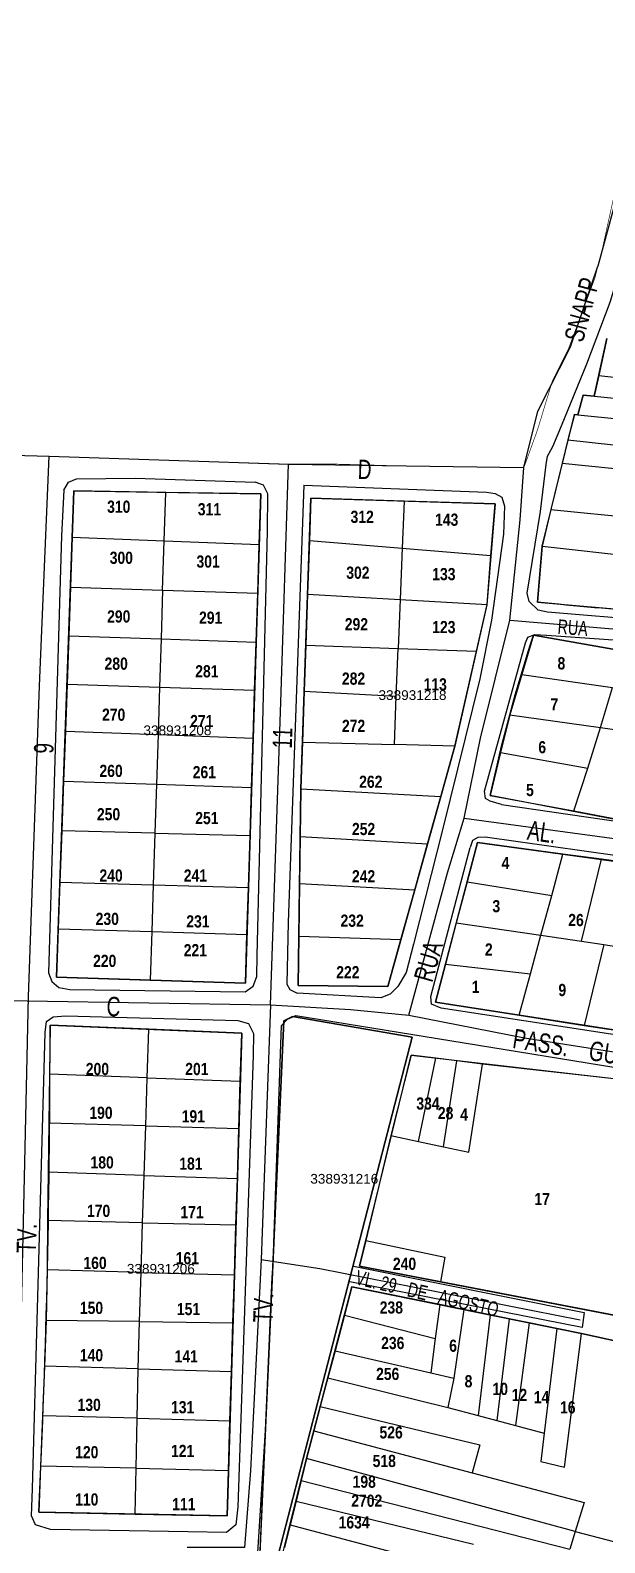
# Model space of a CAD drawing. Extents: x 206099 to 208675, y 4843659 to 4845705.
# Drawn here: x 207539.8 to 207658, y 4845394 to 4845705.1 of the extents above; entities that cross this region are included whole.
import ezdxf
from ezdxf.enums import TextEntityAlignment as Align

# ---------------------------------------------------------------- set-up
doc = ezdxf.new("R2010")
doc.units = 0
doc.header["$LTSCALE"] = 1.5
doc.header["$MEASUREMENT"] = 0
for name, color, linetype in [('CD-MALHA-LOTES', 40, 'CONTINUOUS'), ('CD_TXT_QUADRA', 7, 'CONTINUOUS'), ('LM-LIM-SETOR-FISCAL', 7, 'CONTINUOUS'), ('RU-QUADRAS', 6, 'CONTINUOUS'), ('SV-EIXO-RUA-N-PAV', 6, 'CONTINUOUS'), ('SV-EIXO-RUA-PAV', 20, 'CONTINUOUS'), ('SV-RUA-NAO-PAV-S-GUIA-C-GUIA', 7, 'CONTINUOUS'), ('SV-RUA-PAVIM-S-GUIA-C-GUIA', 7, 'CONTINUOUS'), ('SV-TXT-RUA-N-PAV-S-GUIA-C-GUIA', 7, 'CONTINUOUS'), ('SV-TXT-RUA-PAV-S-GUIA-C-GUIA', 7, 'CONTINUOUS'), ('Th_NmrPort', 7, 'CONTINUOUS')]:
    doc.layers.add(name, color=color, linetype=linetype)
doc.styles.add('ARIAL', font='ARIAL.TTF')
doc.styles.add('MONOTXT', font='ARIAL.TTF', dxfattribs={"height": 0.2})
doc.styles.get("Standard").update_dxf_attribs({"font": 'swisscbo.ttf'})
doc.linetypes.add('Limite', pattern='A,20,-3,[130,ltypeshp.shx,S=6.35,R=0,X=0,Y=0],-3,20', length=46)

msp = doc.modelspace()

# ---------------------------------------------------------------- linework, layer by layer
at = {"layer": 'CD-MALHA-LOTES', "linetype": 'Continuous'}
for p, q in [((207658.44, 4845641.67), (207656.78, 4845634.04)), ((207656.78, 4845634.04), (207655.85, 4845629.76)), ((207656.78, 4845634.04), (207680.92, 4845631.42)), ((207653.56, 4845629.97), (207652.5, 4845625.98)), ((207655.85, 4845629.76), (207653.56, 4845629.97)), ((207655.85, 4845629.76), (207680.22, 4845627.46)), ((207651.75, 4845625.99), (207650.38, 4845620.81)), ((207652.5, 4845625.98), (207651.75, 4845625.99)), ((207652.5, 4845625.98), (207680.03, 4845623.14)), ((207650.38, 4845620.81), (207649.25, 4845615.99)), ((207650.38, 4845620.81), (207679.27, 4845617.68)), ((207649.25, 4845615.99), (207646.91, 4845606.46)), ((207649.25, 4845615.99), (207678.63, 4845613.05)), ((207548.82, 4845610.29), (207548.48, 4845600.82)), ((207567.73, 4845609.99), (207548.82, 4845610.29)), ((207567.38, 4845600.07), (207567.73, 4845609.99)), ((207587.27, 4845609.69), (207567.73, 4845609.99)), ((207586.94, 4845599.29), (207587.27, 4845609.69)), ((207597.55, 4845608.79), (207597.25, 4845600.1)), ((207616.73, 4845608.22), (207597.55, 4845608.79)), ((207616.73, 4845608.22), (207616.33, 4845598.53)), ((207635.45, 4845607.66), (207616.73, 4845608.22)), ((207634.6, 4845597.02), (207635.45, 4845607.66)), ((207646.91, 4845606.46), (207645.1, 4845598.97)), ((207646.91, 4845606.46), (207686.34, 4845602.65)), ((207548.48, 4845600.82), (207548.11, 4845590.48)), ((207548.48, 4845600.82), (207567.38, 4845600.07)), ((207567.06, 4845589.89), (207567.38, 4845600.07)), ((207567.38, 4845600.07), (207586.94, 4845599.29)), ((207597.25, 4845600.1), (207596.86, 4845589.05)), ((207597.25, 4845600.1), (207616.33, 4845598.53)), ((207586.63, 4845589.29), (207586.94, 4845599.29)), ((207616.33, 4845598.53), (207615.92, 4845587.95)), ((207616.33, 4845598.53), (207634.6, 4845597.02)), ((207633.79, 4845586.93), (207634.6, 4845597.02)), ((207645.1, 4845598.97), (207644.14, 4845587.42)), ((207645.1, 4845598.97), (207678.68, 4845595.19)), ((207548.11, 4845590.48), (207547.75, 4845580.48)), ((207548.11, 4845590.48), (207567.06, 4845589.89)), ((207567.06, 4845589.89), (207566.74, 4845579.86)), ((207567.06, 4845589.89), (207586.63, 4845589.29)), ((207586.31, 4845579.23), (207586.63, 4845589.29)), ((207596.86, 4845589.05), (207596.5, 4845578.59)), ((207596.86, 4845589.05), (207615.92, 4845587.95)), ((207615.92, 4845587.95), (207615.52, 4845577.9)), ((207615.92, 4845587.95), (207633.79, 4845586.93)), ((207631.61, 4845577.33), (207633.79, 4845586.93)), ((207644.14, 4845587.42), (207677.31, 4845584.6)), ((207547.75, 4845580.48), (207547.4, 4845570.58)), ((207547.75, 4845580.48), (207566.74, 4845579.86)), ((207566.74, 4845579.86), (207566.42, 4845569.91)), ((207566.74, 4845579.86), (207586.31, 4845579.23)), ((207585.99, 4845569.33), (207586.31, 4845579.23)), ((207596.5, 4845578.59), (207596.17, 4845569.13)), ((207596.5, 4845578.59), (207615.52, 4845577.9)), ((207643.32, 4845580.64), (207640.92, 4845572.53)), ((207661.97, 4845577.38), (207643.32, 4845580.64)), ((207615.13, 4845568.11), (207615.52, 4845577.9)), ((207615.52, 4845577.9), (207631.61, 4845577.33)), ((207627.17, 4845557.83), (207631.61, 4845577.33)), ((207640.92, 4845572.53), (207638.47, 4845564.27)), ((207640.92, 4845572.53), (207659.63, 4845569.85)), ((207547.4, 4845570.58), (207547.05, 4845560.9)), ((207547.4, 4845570.58), (207566.42, 4845569.91)), ((207566.42, 4845569.91), (207566.12, 4845560.19)), ((207566.42, 4845569.91), (207585.99, 4845569.33)), ((207585.68, 4845559.47), (207585.99, 4845569.33)), ((207596.17, 4845569.13), (207595.8, 4845558.63)), ((207596.17, 4845569.13), (207615.13, 4845568.11)), ((207657.16, 4845561.68), (207659.63, 4845569.85)), ((207614.73, 4845558.15), (207615.13, 4845568.11)), ((207638.47, 4845564.27), (207636.59, 4845556.48)), ((207638.47, 4845564.27), (207657.16, 4845561.68)), ((207547.05, 4845560.9), (207546.68, 4845550.62)), ((207547.05, 4845560.9), (207566.12, 4845560.19)), ((207566.12, 4845560.19), (207565.79, 4845549.98)), ((207566.12, 4845560.19), (207585.68, 4845559.47)), ((207654.55, 4845553.31), (207657.16, 4845561.68)), ((207657.16, 4845561.68), (207665.45, 4845560.47)), ((207585.36, 4845549.32), (207585.68, 4845559.47)), ((207595.8, 4845558.63), (207595.47, 4845549.03)), ((207595.8, 4845558.63), (207614.73, 4845558.15)), ((207627.17, 4845557.83), (207614.73, 4845558.15)), ((207624.29, 4845547.45), (207627.17, 4845557.83)), ((207636.59, 4845556.48), (207634.46, 4845547.68)), ((207636.59, 4845556.48), (207654.55, 4845553.31)), ((207546.68, 4845550.62), (207546.32, 4845540.37)), ((207546.68, 4845550.62), (207565.79, 4845549.98)), ((207651.68, 4845544.5), (207654.55, 4845553.31)), ((207565.79, 4845549.98), (207565.47, 4845539.89)), ((207565.79, 4845549.98), (207585.36, 4845549.32)), ((207585.05, 4845539.43), (207585.36, 4845549.32)), ((207595.47, 4845549.03), (207595.35, 4845539.24)), ((207595.47, 4845549.03), (207624.29, 4845547.45)), ((207621.57, 4845537.7), (207624.29, 4845547.45)), ((207634.46, 4845547.68), (207651.68, 4845544.5)), ((207651.68, 4845544.5), (207660.99, 4845542.76)), ((207546.32, 4845540.37), (207545.94, 4845529.87)), ((207565.47, 4845539.89), (207546.32, 4845540.37)), ((207565.47, 4845539.89), (207565.14, 4845529.32)), ((207565.47, 4845539.89), (207585.05, 4845539.43)), ((207584.71, 4845528.75), (207585.05, 4845539.43)), ((207595.35, 4845539.24), (207595.23, 4845529.58)), ((207595.35, 4845539.24), (207621.57, 4845537.7)), ((207631.8, 4845538), (207629.68, 4845529.92)), ((207649.39, 4845535.62), (207631.8, 4845538)), ((207618.93, 4845528.24), (207621.57, 4845537.7)), ((207647.09, 4845527.13), (207649.39, 4845535.62)), ((207657.37, 4845534.55), (207649.39, 4845535.62)), ((207653.24, 4845517.73), (207657.37, 4845534.55)), ((207664.93, 4845533.53), (207657.37, 4845534.55)), ((207545.94, 4845529.87), (207545.6, 4845520.26)), ((207545.94, 4845529.87), (207565.14, 4845529.32)), ((207565.14, 4845529.32), (207564.83, 4845519.67)), ((207565.14, 4845529.32), (207584.71, 4845528.75)), ((207584.4, 4845519.06), (207584.71, 4845528.75)), ((207595.23, 4845529.58), (207595.09, 4845518.76)), ((207595.23, 4845529.58), (207618.93, 4845528.24)), ((207629.68, 4845529.92), (207627.47, 4845521.49)), ((207629.68, 4845529.92), (207647.09, 4845527.13)), ((207616.09, 4845518.06), (207618.93, 4845528.24)), ((207644.88, 4845518.91), (207647.09, 4845527.13)), ((207545.6, 4845520.26), (207545.24, 4845510.3)), ((207545.6, 4845520.26), (207564.83, 4845519.67)), ((207564.83, 4845519.67), (207564.52, 4845509.71)), ((207564.83, 4845519.67), (207584.4, 4845519.06)), ((207627.47, 4845521.49), (207625.24, 4845512.99)), ((207627.47, 4845521.49), (207644.88, 4845518.91)), ((207584.09, 4845509.1), (207584.4, 4845519.06)), ((207595.09, 4845518.76), (207594.97, 4845508.6)), ((207595.09, 4845518.76), (207616.09, 4845518.06)), ((207613.4, 4845508.39), (207616.09, 4845518.06)), ((207642.71, 4845510.98), (207644.88, 4845518.91)), ((207644.88, 4845518.91), (207653.24, 4845517.73)), ((207653.24, 4845517.73), (207657.81, 4845517.01)), ((207657.81, 4845517.01), (207653.78, 4845500.39)), ((207657.81, 4845517.01), (207660.77, 4845516.56)), ((207625.24, 4845512.99), (207623.17, 4845505.14)), ((207625.24, 4845512.99), (207642.71, 4845510.98)), ((207545.24, 4845510.3), (207564.52, 4845509.71)), ((207640.42, 4845502.46), (207642.71, 4845510.98)), ((207564.52, 4845509.71), (207584.09, 4845509.1)), ((207594.97, 4845508.6), (207613.4, 4845508.39)), ((207623.17, 4845505.14), (207640.42, 4845502.46)), ((207591.99, 4845501.32), (207586.28, 4845373.97)), ((207593.76, 4845502.21), (207591.99, 4845501.32)), ((207618.37, 4845497.95), (207593.76, 4845502.21)), ((207640.42, 4845502.46), (207653.78, 4845500.39)), ((207543.9, 4845500.46), (207543.77, 4845490.36)), ((207564.21, 4845499.61), (207543.9, 4845500.46)), ((207563.89, 4845489.61), (207564.21, 4845499.61)), ((207583.33, 4845498.81), (207564.21, 4845499.61)), ((207583.03, 4845488.9), (207583.33, 4845498.81)), ((207586.28, 4845373.97), (207618.37, 4845497.95)), ((207653.78, 4845500.39), (207666.06, 4845498.49)), ((207618.18, 4845494.23), (207614.02, 4845477.74)), ((207623.28, 4845493.61), (207618.18, 4845494.23)), ((207619.7, 4845476.51), (207623.28, 4845493.61)), ((207627.59, 4845493.08), (207623.28, 4845493.61)), ((207624.87, 4845475.41), (207627.59, 4845493.08)), ((207632.88, 4845492.43), (207627.59, 4845493.08)), ((207630.08, 4845474.3), (207632.88, 4845492.43)), ((207675.26, 4845487.66), (207632.88, 4845492.43)), ((207543.77, 4845490.36), (207543.65, 4845480.25)), ((207563.89, 4845489.61), (207543.77, 4845490.36)), ((207563.58, 4845479.72), (207563.89, 4845489.61)), ((207563.89, 4845489.61), (207583.03, 4845488.9)), ((207582.74, 4845479.2), (207583.03, 4845488.9)), ((207543.65, 4845480.25), (207543.53, 4845470.21)), ((207563.58, 4845479.72), (207543.65, 4845480.25)), ((207563.26, 4845469.54), (207563.58, 4845479.72)), ((207563.58, 4845479.72), (207582.74, 4845479.2)), ((207582.43, 4845468.9), (207582.74, 4845479.2)), ((207614.02, 4845477.74), (207608.85, 4845456.14)), ((207614.02, 4845477.74), (207619.7, 4845476.51)), ((207619.7, 4845476.51), (207624.87, 4845475.41)), ((207624.87, 4845475.41), (207630.08, 4845474.3)), ((207543.53, 4845470.21), (207543.41, 4845460.25)), ((207563.26, 4845469.54), (207543.53, 4845470.21)), ((207562.95, 4845459.79), (207563.26, 4845469.54)), ((207563.26, 4845469.54), (207582.43, 4845468.9)), ((207582.14, 4845459.35), (207582.43, 4845468.9)), ((207543.41, 4845460.25), (207543.28, 4845450.08)), ((207562.95, 4845459.79), (207543.41, 4845460.25)), ((207562.63, 4845449.58), (207562.95, 4845459.79)), ((207562.95, 4845459.79), (207582.14, 4845459.35)), ((207581.82, 4845449.09), (207582.14, 4845459.35)), ((207608.85, 4845456.14), (207607.58, 4845450.87)), ((207608.85, 4845456.14), (207625.12, 4845452.68)), ((207607.58, 4845450.87), (207624.22, 4845447.61)), ((207625.12, 4845452.68), (207624.22, 4845447.61)), ((207543.28, 4845450.08), (207543.09, 4845439.71)), ((207562.63, 4845449.58), (207543.28, 4845450.08)), ((207562.3, 4845439.45), (207562.63, 4845449.58)), ((207562.63, 4845449.58), (207581.82, 4845449.09)), ((207581.52, 4845439.19), (207581.82, 4845449.09)), ((207605.99, 4845446.64), (207604.45, 4845440.8)), ((207624.06, 4845442.95), (207605.99, 4845446.64)), ((207624.22, 4845447.61), (207667.42, 4845439.33)), ((207624.06, 4845442.95), (207623.15, 4845436)), ((207628.99, 4845441.94), (207624.06, 4845442.95)), ((207628.99, 4845441.94), (207626.99, 4845427.83)), ((207634.42, 4845440.83), (207628.99, 4845441.94)), ((207543.09, 4845439.71), (207542.74, 4845430.31)), ((207562.3, 4845439.45), (207543.09, 4845439.71)), ((207562.05, 4845429.74), (207562.3, 4845439.45)), ((207562.3, 4845439.45), (207581.52, 4845439.19)), ((207581.22, 4845429.18), (207581.52, 4845439.19)), ((207604.45, 4845440.8), (207602.52, 4845433.47)), ((207604.45, 4845440.8), (207623.15, 4845436)), ((207634.42, 4845440.83), (207631.96, 4845420.15)), ((207638.32, 4845440.03), (207634.42, 4845440.83)), ((207638.32, 4845440.03), (207635.81, 4845419.12)), ((207642.48, 4845439.18), (207638.32, 4845440.03)), ((207642.48, 4845439.18), (207639.68, 4845418.1)), ((207648.15, 4845438.02), (207642.48, 4845439.18)), ((207623.15, 4845436), (207622.23, 4845428.93)), ((207648.15, 4845438.02), (207645.56, 4845416.54)), ((207653.23, 4845436.99), (207648.15, 4845438.02)), ((207649.75, 4845409.54), (207653.23, 4845436.99)), ((207663.88, 4845434.69), (207653.23, 4845436.99)), ((207602.52, 4845433.47), (207601.04, 4845427.87)), ((207602.52, 4845433.47), (207622.23, 4845428.93)), ((207542.74, 4845430.31), (207542.35, 4845420.07)), ((207562.05, 4845429.74), (207542.74, 4845430.31)), ((207561.85, 4845419.57), (207562.05, 4845429.74)), ((207562.05, 4845429.74), (207581.22, 4845429.18)), ((207580.91, 4845419.08), (207581.22, 4845429.18)), ((207601.04, 4845427.87), (207600.18, 4845424.59)), ((207601.04, 4845427.87), (207625.75, 4845421.76)), ((207622.23, 4845428.93), (207626.99, 4845427.83)), ((207626.99, 4845427.83), (207625.75, 4845421.76)), ((207600.18, 4845424.59), (207599.5, 4845422.02)), ((207542.35, 4845420.07), (207541.97, 4845409.75)), ((207561.85, 4845419.57), (207542.35, 4845420.07)), ((207599.5, 4845422.02), (207598.17, 4845416.97)), ((207599.5, 4845422.02), (207632.33, 4845414.09)), ((207625.75, 4845421.76), (207631.96, 4845420.15)), ((207631.96, 4845420.15), (207635.81, 4845419.12)), ((207561.63, 4845409.31), (207561.85, 4845419.57)), ((207561.85, 4845419.57), (207580.91, 4845419.08)), ((207580.6, 4845408.87), (207580.91, 4845419.08)), ((207598.17, 4845416.97), (207596.68, 4845411.32)), ((207598.17, 4845416.97), (207630.74, 4845408.33)), ((207635.81, 4845419.12), (207639.68, 4845418.1)), ((207639.68, 4845418.1), (207645.56, 4845416.54)), ((207645.56, 4845416.54), (207644.87, 4845410.71)), ((207632.33, 4845414.09), (207630.74, 4845408.33)), ((207596.68, 4845411.32), (207595.57, 4845406.81)), ((207651.9, 4845396.28), (207596.68, 4845411.32)), ((207644.87, 4845410.71), (207649.75, 4845409.54)), ((207541.97, 4845409.75), (207541.6, 4845400.26)), ((207561.63, 4845409.31), (207541.97, 4845409.75)), ((207561.44, 4845399.88), (207561.63, 4845409.31)), ((207561.63, 4845409.31), (207580.6, 4845408.87)), ((207580.32, 4845399.52), (207580.6, 4845408.87)), ((207630.74, 4845408.33), (207653.74, 4845402.23)), ((207595.57, 4845406.81), (207594.52, 4845402.56)), ((207595.57, 4845406.81), (207650.79, 4845392.69)), ((207594.52, 4845402.56), (207593.3, 4845397.65)), ((207594.52, 4845402.56), (207631, 4845393.69)), ((207653.74, 4845402.23), (207651.9, 4845396.28)), ((207541.6, 4845400.26), (207561.44, 4845399.88)), ((207561.44, 4845399.88), (207580.32, 4845399.52)), ((207593.3, 4845397.65), (207592.14, 4845392.98)), ((207593.3, 4845397.65), (207629.46, 4845388.03)), ((207651.9, 4845396.28), (207650.79, 4845392.69)), ((207651.9, 4845396.28), (207687.53, 4845387.03))]:
    msp.add_line(p, q, dxfattribs=at)
at = {"layer": 'LM-LIM-SETOR-FISCAL', "linetype": 'Limite', "ltscale": 0.1, "const_width": 0.13, "flags": 128}
msp.add_lwpolyline([(206951.13, 4844515.15), (206103.85, 4844311.15), (206102.2, 4844310.76), (206463.03, 4843896.23), (206552, 4844015.88), (206955.36, 4843691.91), (206997.06, 4843661.13), (206998.31, 4843663.57), (207016.42, 4843698.58), (207012.73, 4843700.99), (207070.72, 4843830.73), (207120.99, 4843945.82), (207148.62, 4843951), (207201.26, 4843971.46), (207207.29, 4843958.02), (207217.12, 4843955.42), (207337.27, 4843938.21), (207437.15, 4843921.71), (207622.29, 4843892.61), (207679.53, 4843880.04), (207690.49, 4843889.02), (207671.55, 4843915.2), (207748.93, 4843970.7), (207711.26, 4844025.71), (207698.36, 4844043.55), (207668.91, 4844086.59), (207641.42, 4844125.22), (207698.91, 4844166.45), (207678.15, 4844195.51), (207667.43, 4844209.54), (207654.06, 4844227.54), (207631.24, 4844260.95), (207605.71, 4844299.54), (207598, 4844309.83), (207586.64, 4844326.37), (207553.25, 4844375.41), (207542.96, 4844389.81), (207530.49, 4844407.67), (207597.31, 4844451.76), (207621.23, 4844476.19), (207656.93, 4844513), (207690.53, 4844547.25), (207699.44, 4844555.93), (207701.4, 4844564.61), (207693.13, 4844573.37), (207679, 4844583.84), (207661.07, 4844596.77), (207637.45, 4844615.37), (207585.86, 4844655.97), (207575.48, 4844664.69), (207569.08, 4844671.5), (207569.45, 4844680.36), (207654.93, 4844703.13), (207663.89, 4844680.39), (207677.57, 4844669.34), (207702.32, 4844650.54), (207716.26, 4844640.68), (207753.78, 4844609.83), (207762.93, 4844554.62), (207770.13, 4844473.57), (207776.84, 4844472.68), (207793.01, 4844360.57), (207785.17, 4844355.62), (207770.44, 4844345.59), (207748.43, 4844330.95), (207747.91, 4844324.8), (207753.52, 4844317.31), (207769.28, 4844298.69), (207775.01, 4844293.43), (207782.88, 4844283.92), (207789.15, 4844276.2), (207815.46, 4844244.33), (207819.38, 4844241.82), (207833.89, 4844253.22), (207837.15, 4844248.8), (207827.85, 4844241.71), (207830.8, 4844238.17), (207835.76, 4844241.82), (207843.28, 4844230.65), (207850.47, 4844234.85), (207853.27, 4844229.99), (207850.22, 4844228.31), (207852.55, 4844223.47), (207862.28, 4844194.53), (207852.98, 4844190.72), (207855.45, 4844183.13), (207841.05, 4844179.2), (207842.75, 4844174.19), (207831.58, 4844167.48), (207835.38, 4844161.88), (207841.17, 4844165.37), (207847.07, 4844155.75), (207831.32, 4844146.19), (207834.89, 4844140.85), (207829.27, 4844137.4), (207831.74, 4844133), (207827.93, 4844130.58), (207830.96, 4844126.13), (207825.79, 4844122.95), (207828.8, 4844117.88), (207826.74, 4844116.71), (207837.07, 4844101.63), (207828.21, 4844096.11), (207838.21, 4844083.58), (207810.77, 4844063.9), (207814.94, 4844058.51), (207818.35, 4844060.87), (207823.85, 4844053.22), (207815.63, 4844047.62), (207818.11, 4844034.1), (207801.11, 4844022.39), (207805.92, 4844012.86), (207800.29, 4844003.99), (207792.72, 4843932.76), (207821.91, 4843926.4), (207859.75, 4843922.03), (207884.09, 4843912.26), (207889.39, 4843912.02), (207898.99, 4843924.88), (207898.88, 4843930.09), (207899.02, 4843938.96), (207962.06, 4843938.77), (207963.84, 4843901.85), (207941.02, 4843902.05), (207942.04, 4843841.47), (208007.7, 4843841.21), (208022.14, 4843841.12), (208036.07, 4843839.89), (208056.34, 4843840.14), (208090.26, 4843841.1), (208106.1, 4843842.59), (208189.59, 4843856.54), (208188.16, 4843865.4), (208275.25, 4843877.18), (208292.72, 4843880.37), (208298.69, 4843887.78), (208321.91, 4843926.37), (208334.62, 4843947.55), (208347.38, 4843979.84), (208351.66, 4843981.53), (208361.4, 4843993.9), (208372.92, 4843999.2), (208371.9, 4844007.23), (208387.36, 4844030.68), (208393.74, 4844026.56), (208401.25, 4844038.55), (208394.9, 4844042.64), (208398.77, 4844059.02), (208405.89, 4844063.32), (208424.47, 4844062.68), (208426.06, 4844069.85), (208422.67, 4844090.07), (208413.98, 4844110.55), (208424.48, 4844115.64), (208426.74, 4844111.64), (208466.87, 4844139.33), (208484, 4844172.26), (208526.46, 4844173.32), (208524.92, 4844238.99), (208556.34, 4844273.82), (208606.67, 4844329.22), (208617.29, 4844355.28), (208634.75, 4844382.44), (208623.4, 4844573.87), (208620.94, 4844586.93), (208617.24, 4844585.48), (208611.62, 4844582.44), (208602.16, 4844575.47), (208597.22, 4844571.55), (208589.65, 4844565.64), (208583.91, 4844560.59), (208574.64, 4844553.13), (208565.88, 4844547.77), (208558.91, 4844543.84), (208546.16, 4844536.68), (208538.21, 4844532.01), (208523.21, 4844523.48), (208501.29, 4844510.52), (208474.09, 4844504.73), (208470.3, 4844549.75), (208469.96, 4844556.19), (208469.21, 4844570.01), (208467.84, 4844586.2), (208466.79, 4844596.16), (208463.28, 4844642.74), (208459.25, 4844689.33), (208457.41, 4844719.81), (208456.59, 4844734.9), (208455.83, 4844742.23), (208452.75, 4844785.24), (208451.92, 4844795.94), (208448.46, 4844834.88), (208447.26, 4844852.46), (208446.16, 4844873.31), (208445.12, 4844881.64), (208441.97, 4844928.93), (208438.81, 4844974.82), (208435.74, 4845020.91), (208434.09, 4845038.6), (208431.09, 4845069.57), (208428.45, 4845117.03), (208425.65, 4845163.09), (208425.04, 4845177.97), (208424.21, 4845193.61), (208423.19, 4845208.28), (208420.65, 4845245.05), (208420.1, 4845254.11), (208419.59, 4845259.67), (208417.58, 4845281.54), (208417.08, 4845287.58), (208415.98, 4845307.61), (208414.07, 4845322.51), (208412.84, 4845335.67), (208409.33, 4845349.09), (208404.94, 4845354.53), (208397.22, 4845363.48), (208391.26, 4845367.95), (208373.27, 4845347.25), (208334.49, 4845303.29), (208294.22, 4845257.76), (208255.35, 4845213.1), (208212.72, 4845163.71), (208171.57, 4845116.42), (208140.51, 4845080.89), (208114.59, 4845051), (208102.6, 4845036.98), (208066.61, 4844996.14), (208032.07, 4844956.22), (207998.73, 4844916.29), (207967.12, 4844879.57), (207953.42, 4844867.05), (207945.01, 4844857.92), (207921.99, 4844836.18), (207906.18, 4844822.02), (207877.77, 4844798.99), (207836.45, 4844772.36), (207834.47, 4844792.78), (207833.01, 4844807.86), (207831.55, 4844856.55), (207830.63, 4844904.88), (207830.37, 4844927.94), (207830.09, 4844953.39), (207831, 4845001.71), (207831.73, 4845050.95), (207831.55, 4845099.46), (207831.55, 4845147.97), (207831.18, 4845196.48), (207831.39, 4845224.82), (207831.52, 4845241.53), (207831.55, 4845245.91), (207831.55, 4845246.41), (207831.18, 4845294.78), (207831.18, 4845343.11), (207831.73, 4845394.36), (207833.37, 4845443.42), (207833.92, 4845490.65), (207833.71, 4845521.07), (207833.56, 4845541.9), (207833.48, 4845550.53), (207833.19, 4845579.45), (207832.83, 4845604.85), (207833.56, 4845629.33), (207836.48, 4845656.56), (207836.76, 4845664.71), (207825.37, 4845667.68), (207821.82, 4845668.69), (207816.91, 4845670.09), (207805.68, 4845673.47), (207791.7, 4845677.75), (207783.5, 4845679.57), (207766.81, 4845685.02), (207754.43, 4845688.82), (207739.64, 4845691.3), (207722.13, 4845693.94), (207717.1, 4845694.68), (207690.08, 4845700.62), (207680.08, 4845702.89), (207670.03, 4845704.98), (207667.81, 4845700.16), (207660.99, 4845676.98), (207660.54, 4845673.8), (207657.39, 4845659.57), (207656.59, 4845656.53), (207655.95, 4845653.98), (207650.56, 4845639.59), (207647.27, 4845633.02), (207644.17, 4845622.85), (207641.37, 4845615.1), (207618.1, 4845615.4), (207601.33, 4845615.86), (207592.93, 4845615.82), (207543.69, 4845617.43), (207493.78, 4845618.83), (207471.28, 4845620.61), (207442.67, 4845621.38), (207409.05, 4845621.45), (207395.8, 4845621.64), (207345.61, 4845622.76), (207297.34, 4845623.66), (207302.37, 4845557.49), (207306.56, 4845504.34), (207309.91, 4845464.2), (207314.17, 4845425.29), (207318.44, 4845350.96), (207323.01, 4845301.38), (207326.21, 4845262.61), (207329.56, 4845220.35), (207332.3, 4845183.41), (207332.77, 4845157.36), (207331.5, 4845129.31), (207329.48, 4845113.1), (207327.97, 4845099.78), (207322.7, 4845067.42), (207315.32, 4845031.5), (207304.58, 4844989.44), (207294.83, 4844945.95), (207285.39, 4844902.77), (207275.03, 4844859.74), (207265.74, 4844820.37), (207255.53, 4844777.19), (207247.26, 4844743.37), (207237.49, 4844702.4), (207233.3, 4844686.1), (207226.31, 4844651.65), (207222.36, 4844634.38), (207221.5, 4844580.09), (207184.7, 4844571.41), (207132.94, 4844558.17), (207106.7, 4844555.23), (207101.3, 4844554.58), (207090.18, 4844551.4), (207069.41, 4844546.2), (207052.47, 4844541.19), (207025, 4844537.01), (206969.31, 4844520.12)], close=True, dxfattribs=at)
at = {"layer": 'RU-QUADRAS', "color": 6, "linetype": 'Continuous'}
msp.add_lwpolyline([(207691.24, 4845583.75, -0.011935), (207644.14, 4845587.42), (207645.1, 4845598.97), (207651.75, 4845625.99), (207652.5, 4845625.98), (207653.56, 4845629.97), (207655.85, 4845629.76), (207658.44, 4845641.67)], format="xyb", dxfattribs=at)
for points in [[(207545.24, 4845510.3), (207548.82, 4845610.29), (207587.27, 4845609.69), (207584.09, 4845509.1)], [(207594.97, 4845508.6), (207595.47, 4845549.03), (207597.55, 4845608.79), (207635.45, 4845607.66), (207633.78, 4845586.88), (207627.17, 4845557.83), (207613.4, 4845508.39)], [(207623.17, 4845505.14), (207631.8, 4845538), (207697.88, 4845528.96), (207732.25, 4845517.85), (207722.32, 4845486.08), (207687.17, 4845495.2)], [(207586.28, 4845373.97), (207591.99, 4845501.32), (207593.76, 4845502.21), (207618.37, 4845497.95)]]:
    msp.add_lwpolyline(points, close=True, dxfattribs=at)
for points in [[(207634.46, 4845547.68, -0.025441), (207643.32, 4845580.64), (207661.97, 4845577.38), (207712.24, 4845569.41), (207714.13, 4845574.72), (207748.17, 4845569.21), (207744.13, 4845552.63), (207743.21, 4845552.82), (207732.95, 4845521.45), (207698.76, 4845531.55), (207700.02, 4845535.07)], [(207541.6, 4845400.26, 0.01221), (207543.9, 4845500.46), (207583.33, 4845498.81), (207580.32, 4845399.52)]]:
    msp.add_lwpolyline(points, format="xyb", close=True, dxfattribs=at)
msp.add_lwpolyline([(207579.94, 4845344.38), (207596.68, 4845411.32), (207605.99, 4845446.64), (207653.23, 4845436.99), (207663.88, 4845434.69), (207665.65, 4845433.93), (207667.42, 4845439.33), (207607.58, 4845450.87), (207618.18, 4845494.23), (207692.03, 4845485.73), (207718.49, 4845481.41), (207719.19, 4845480.62), (207718.2, 4845475.77), (207717.06, 4845475.98), (207709.72, 4845445.18), (207708.23, 4845445.64), (207707.19, 4845441.52), (207705.23, 4845442.16), (207703.7, 4845436.75), (207702.36, 4845437.23), (207698.12, 4845424.13), (207700.11, 4845423.54), (207689.25, 4845386.58)], dxfattribs=at)
at = {"layer": 'SV-EIXO-RUA-N-PAV', "flags": 128}
for points in [[(207304.21, 4845623.19), (207322.22, 4845623.43), (207345.61, 4845622.76), (207395.8, 4845621.64), (207445.42, 4845620.23), (207490.07, 4845618.94), (207493.78, 4845618.83), (207543.69, 4845617.43), (207592.93, 4845615.82), (207641.37, 4845615.1)], [(207617.71, 4845502.46), (207625.63, 4845531.75), (207629.09, 4845542.97), (207632.46, 4845559.46), (207638.5, 4845583.74), (207640.59, 4845604.38), (207641.37, 4845615.1)], [(207638.5, 4845583.74), (207659.69, 4845581.97), (207677.65, 4845580.76), (207693.18, 4845579.95), (207709.72, 4845578.54), (207720.81, 4845576.72), (207734.53, 4845574.3), (207755.31, 4845569.87)], [(207629.09, 4845542.97), (207694.4, 4845534.18), (207694.4, 4845532.32), (207697.34, 4845530.77), (207722.56, 4845522.72), (207738.26, 4845517.92)], [(207589.25, 4845504.58), (207587.33, 4845452.23), (207585.15, 4845408.86), (207583.88, 4845393.02), (207579.31, 4845393.02), (207572.11, 4845393.01)], [(207589.25, 4845504.58), (207605.71, 4845503.62), (207617.71, 4845502.46), (207641.52, 4845497.81), (207675.98, 4845492.39), (207682.95, 4845490.46), (207688.56, 4845488.33), (207704.63, 4845485.04), (207722.24, 4845481.75), (207726.02, 4845481.3)], [(207587.33, 4845452.23), (207599.38, 4845450.38), (207652.96, 4845439.84)]]:
    msp.add_lwpolyline(points, dxfattribs=at)
at = {"layer": 'SV-EIXO-RUA-PAV', "flags": 128}
for points in [[(207670.03, 4845704.98), (207663.47, 4845681.76), (207656.58, 4845656.5)], [(207641.37, 4845615.1), (207644.21, 4845626.69), (207650.98, 4845639.96), (207656.58, 4845656.5)], [(207536.96, 4845393.98), (207538.64, 4845469.12), (207539.48, 4845506.26), (207541.73, 4845570.19), (207543.69, 4845617.43)], [(207589.25, 4845504.58), (207591.38, 4845566.86), (207592.93, 4845615.82)], [(207312.53, 4845507.95), (207342.25, 4845510.47), (207392.99, 4845509.91), (207442.62, 4845508.23), (207491.54, 4845506.54), (207539.2, 4845505.42), (207589.25, 4845504.58)]]:
    msp.add_lwpolyline(points, dxfattribs=at)
at = {"layer": 'SV-RUA-NAO-PAV-S-GUIA-C-GUIA', "flags": 128}
for points in [[(207710.63, 4845656.54), (207706.51, 4845643.36), (207704.03, 4845634.62), (207697.94, 4845607.73), (207691.97, 4845583.9), (207690.73, 4845582.66), (207689.12, 4845581.79), (207646.2, 4845585.38), (207644.31, 4845585.77), (207642.49, 4845587.54), (207642.07, 4845589.25)], [(207642.07, 4845589.25), (207644.76, 4845606.08), (207645.95, 4845615.75), (207646.2, 4845617.48), (207647.31, 4845619.46)], [(207546.73, 4845610.49), (207547.72, 4845612.1), (207549.35, 4845612.78), (207561.39, 4845612.91), (207586.07, 4845612.1)], [(207596.14, 4845611.47), (207633.68, 4845610.04), (207635.49, 4845609.75), (207636.86, 4845609.01), (207637.39, 4845607.18), (207637.15, 4845601.38), (207634.74, 4845583.75), (207632.32, 4845571.67), (207624.68, 4845540.89), (207618.67, 4845517.12), (207617.14, 4845511.24), (207615.44, 4845508.36), (207613.89, 4845506.78), (207611.93, 4845506.02), (207594.73, 4845507.01)], [(207636.79, 4845545.79), (207634.43, 4845546.53), (207633.5, 4845547.04), (207633.26, 4845548.58), (207641.67, 4845579.05), (207642.18, 4845580.24), (207643.59, 4845580.77), (207646.04, 4845580.61), (207694.14, 4845577.3), (207715.02, 4845576.21), (207734.38, 4845572.58), (207747.33, 4845570.35), (207748.81, 4845569.61), (207749.5, 4845568.21), (207748.94, 4845566.39), (207734.99, 4845519.78)], [(207734.59, 4845517.53), (207725.84, 4845491.54), (207722.9, 4845484.37), (207721.78, 4845483.38), (207720.55, 4845483.26), (207703.43, 4845486.15), (207688.51, 4845489.44), (207686.77, 4845490.19), (207686.02, 4845491), (207685.78, 4845493.4), (207684.79, 4845494.64), (207624.36, 4845503.92), (207622.38, 4845504.78), (207622.24, 4845506.34), (207630.35, 4845536.97)], [(207582.52, 4845501.37), (207584.73, 4845500.79), (207585.78, 4845498.72), (207585.66, 4845494.17), (207582.54, 4845401.39), (207582.09, 4845397.69), (207580.22, 4845396.06), (207572.33, 4845396.23)], [(207589.97, 4845454.09), (207589.97, 4845455.58), (207591.52, 4845500.33), (207592.75, 4845501.69), (207594.48, 4845502.43), (207623.63, 4845497.69), (207673.76, 4845489.52), (207717.89, 4845481.09), (207719.25, 4845480.78), (207720.24, 4845479.61), (207720.3, 4845477.75), (207718.88, 4845469.92), (207713.84, 4845453.77), (207699.83, 4845414.99), (207679.03, 4845355.73)], [(207586.14, 4845367.62), (207585.45, 4845368.33), (207585.08, 4845369.32), (207585.45, 4845372.85), (207585.58, 4845374.45), (207588.21, 4845417.07), (207589.58, 4845448.57), (207589.78, 4845450.81)], [(207606.31, 4845450.88), (207653.77, 4845441.35), (207653.36, 4845438.22), (207605.58, 4845447.65)]]:
    msp.add_lwpolyline(points, dxfattribs=at)
at = {"layer": 'SV-RUA-PAVIM-S-GUIA-C-GUIA', "flags": 128}
for points in [[(207647.31, 4845619.46), (207649.1, 4845623.67), (207654.35, 4845636.41), (207659.14, 4845649.14), (207661.4, 4845656.56)], [(207546.73, 4845610.49), (207546.23, 4845601.07), (207543.57, 4845511.22), (207544.28, 4845509.38), (207545.71, 4845508.2), (207548, 4845507.76), (207584.06, 4845507.3), (207585.7, 4845508.43), (207586.44, 4845510.41), (207586.52, 4845514.77), (207588.61, 4845602.02), (207588.67, 4845609.72), (207587.8, 4845611.48), (207586.07, 4845612.1)], [(207596.14, 4845611.47), (207592.91, 4845521.64), (207592.63, 4845508.87), (207593.25, 4845507.75), (207594.73, 4845507.01)], [(207636.79, 4845545.79), (207678.65, 4845539.74), (207699.37, 4845536.76), (207697.8, 4845531.16)], [(207697.24, 4845529.85), (207674.16, 4845533.35), (207633.43, 4845539.08), (207631.88, 4845539), (207630.83, 4845538.42), (207630.35, 4845536.97)], [(207572.33, 4845396.23), (207544.01, 4845396.73), (207540.93, 4845397.67), (207540.06, 4845399.49), (207540.29, 4845405.09), (207542.87, 4845498.93), (207543.15, 4845501.19), (207544.52, 4845502.11), (207547.1, 4845502.32), (207582.52, 4845501.37)]]:
    msp.add_lwpolyline(points, dxfattribs=at)

# ---------------------------------------------------------------- texts
at = {"layer": 'CD_TXT_QUADRA', "color": 7, "linetype": 'Continuous', "style": 'MONOTXT'}
for s, p in [('338931218', (207611.47, 4845567.31)), ('338931208', (207563.12, 4845560.07)), ('338931216', (207597.44, 4845467.83)), ('338931206', (207559.7, 4845449.32))]:
    msp.add_text(s, height=2, dxfattribs=at).set_placement(p)
at = {"layer": 'SV-TXT-RUA-N-PAV-S-GUIA-C-GUIA', "style": 'ARIAL', "width": 0.7}
for s, height, rotation, p in [('D', 4, 358, (207607.14, 4845612.78)), ('RUA', 3, 356, (207648.23, 4845580.91)), ('RUA', 4, 74, (207622.51, 4845509.05)), ('PASS.    GUARANY', 4, 351, (207638.87, 4845495.77)), ('VL. 29   DE   AGOSTO', 3, 347, (207606.54, 4845447.16))]:
    msp.add_text(s, height=height, rotation=rotation, dxfattribs=at).set_placement(p)
at = {"layer": 'SV-TXT-RUA-PAV-S-GUIA-C-GUIA', "style": 'ARIAL', "width": 0.7}
for s, rotation, p in [('SNAPP', 75, (207653.49, 4845640.67)), ('11', 88, (207593.63, 4845557.27)), ('TV.                                                                                         9', 88, (207540.99, 4845453.49)), ('AL.                   INTERNA', 352, (207641.89, 4845538.6)), ('C', 358, (207555.47, 4845502.3)), ('TV.', 88, (207589.66, 4845439.22))]:
    msp.add_text(s, height=4, rotation=rotation, dxfattribs=at).set_placement(p)
at = {"layer": 'Th_NmrPort', "color": 1}
for s, p in [('310', (207555.65, 4845607.06)), ('311', (207574.3, 4845606.54)), ('312', (207605.72, 4845604.98)), ('143', (207623.11, 4845604.39)), ('300', (207556.18, 4845596.56)), ('301', (207574.03, 4845595.78)), ('302', (207604.84, 4845593.49)), ('133', (207622.52, 4845593.2)), ('290', (207555.65, 4845584.49)), ('291', (207574.56, 4845584.23)), ('292', (207604.54, 4845582.89)), ('123', (207622.52, 4845582.3)), ('280', (207555.12, 4845574.78)), ('8', (207648.29, 4845574.85)), ('281', (207573.77, 4845573.21)), ('282', (207603.95, 4845571.7)), ('113', (207620.75, 4845570.52)), ('7', (207646.85, 4845566.4)), ('270', (207554.6, 4845564.28)), ('271', (207572.72, 4845562.97)), ('272', (207603.95, 4845561.98)), ('6', (207644.34, 4845557.6)), ('260', (207554.07, 4845552.73)), ('261', (207573.25, 4845552.47)), ('262', (207607.49, 4845550.49)), ('5', (207641.82, 4845548.79)), ('250', (207553.55, 4845543.81)), ('251', (207573.77, 4845543.02)), ('252', (207606.01, 4845540.77)), ('4', (207636.79, 4845533.79)), ('240', (207554.07, 4845531.21)), ('241', (207571.41, 4845531.21)), ('242', (207606.01, 4845531.05)), ('3', (207634.9, 4845524.9)), ('230', (207553.29, 4845522.29)), ('231', (207571.93, 4845521.77)), ('232', (207603.66, 4845521.92)), ('26', (207650.5, 4845522.05)), ('221', (207571.4, 4845515.84)), ('2', (207633.36, 4845515.99)), ('220', (207552.76, 4845513.65)), ('222', (207602.77, 4845511.32)), ('1', (207630.66, 4845508.31)), ('9', (207648.48, 4845507.66)), ('200', (207551.26, 4845491.41)), ('201', (207571.71, 4845491.41)), ('334', (207619.25, 4845484.32)), ('190', (207551.99, 4845482.41)), ('191', (207570.98, 4845481.68)), ('28', (207623.67, 4845482.35)), ('4', (207628.27, 4845482.05)), ('180', (207552.23, 4845472.2)), ('181', (207570.49, 4845471.95)), ('170', (207551.5, 4845462.23)), ('171', (207570.73, 4845461.98)), ('17', (207643.55, 4845464.67)), ('160', (207550.77, 4845451.53)), ('161', (207569.76, 4845452.5)), ('240', (207614.43, 4845451.35)), ('150', (207550.04, 4845442.28)), ('151', (207570, 4845442.04)), ('238', (207611.72, 4845442.37)), ('236', (207612.01, 4845435.06)), ('6', (207626.01, 4845434.5)), ('140', (207550.04, 4845432.55)), ('141', (207569.52, 4845432.31)), ('256', (207610.97, 4845428.7)), ('8', (207629.18, 4845427.19)), ('10', (207634.92, 4845425.62)), ('130', (207549.56, 4845422.34)), ('131', (207568.79, 4845421.85)), ('12', (207638.87, 4845424.37)), ('14', (207643.42, 4845423.92)), ('16', (207648.81, 4845421.83)), ('526', (207611.67, 4845416.67)), ('120', (207549.07, 4845412.61)), ('121', (207568.79, 4845412.86)), ('518', (207610.26, 4845410.8)), ('198', (207606.14, 4845406.54)), ('110', (207549.07, 4845402.88)), ('111', (207569.03, 4845401.91)), ('2702', (207605.87, 4845402.62)), ('1634', (207603.26, 4845398.17))]:
    msp.add_text(s, height=2.5, dxfattribs=at).set_placement(p, align=Align.MIDDLE_LEFT)

doc.saveas('drawing.dxf')
